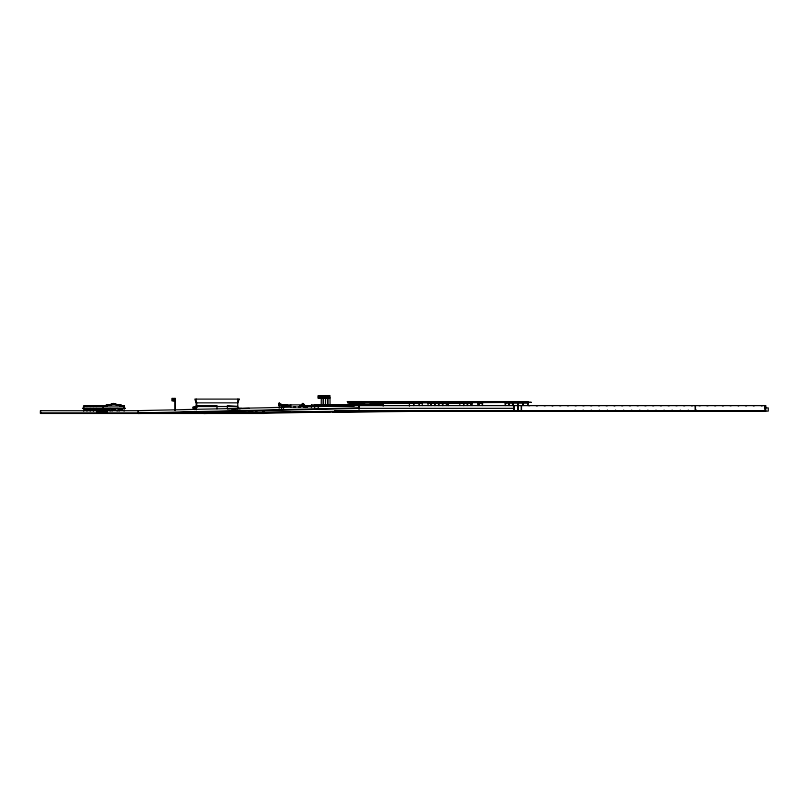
<?xml version="1.0" encoding="UTF-8"?>
<svg xmlns="http://www.w3.org/2000/svg" width="809" height="809" viewBox="0 0 809 809"><rect width="100%" height="100%" fill="white"/><g stroke="black" fill="none" stroke-linecap="round" stroke-linejoin="round"><path stroke-width="1.21" d="M98.9 411.316L98.486 411.599L99.386 411.548M99.537 410.76L96.847 410.972M194.575 409.516L194.575 407.21L194.575 409.485M99.305 411.468L97.798 411.589L99.467 410.972M99.841 412.337L96.847 412.135L99.841 411.983M97.95 410.78L98.385 410.709M99.113 412.337L98.92 411.801M96.868 412.277L98.809 412.327M99.305 410.83L99.932 410.972M98.071 412.003L98.647 412.256M97.555 412.196L97.576 412.014M97.98 412.216L98.749 412.115M536.913 405.734L537.581 405.734M552.416 405.734L553.083 405.734M614.395 405.643L615.062 405.734M691.877 405.643L692.544 405.734M722.872 405.734L723.539 405.734M738.374 405.643L739.032 405.643M746.12 405.734L746.778 405.643M753.877 405.643L754.534 405.643M761.623 405.643L762.402 405.734M528.611 405.643L529.834 405.643M675.828 405.643L677.052 405.734M737.808 405.643L738.475 405.734M761.057 405.643L761.623 405.734M110.014 404.662L113.543 403.499L117.254 404.662M113.735 403.499L110.216 404.662L106.343 404.662L106.343 405.825M110.085 405.127C120.207 401.739 108.507 406.361 106.768 405.127M175.159 400.708L171.862 400.758L171.862 398.443L175.159 398.402L175.229 410.547M321.244 398.089L317.957 398.129L317.957 395.823L321.244 395.773M323.307 395.773L323.307 405.4L323.398 395.773L320.03 395.823L320.03 398.129L323.317 398.089M325.471 398.089L322.184 398.129L322.184 395.823L325.471 395.773M327.696 395.561L326.876 395.793L326.876 398.099L324.409 397.917L324.409 395.601L329.991 395.591L330.062 405.339M326.876 398.099L327.696 397.866M326.705 395.641L326.705 397.947L329.991 397.907M436.304 410.598L430.337 411.134L440.126 410.547M231.677 409L249.263 408.363M233.943 408.97L241.395 408.363M471.566 410.578L464.144 410.669M458.46 410.537L455.973 411.134M482.973 410.537L480.465 411.134M366.244 410.547L363.737 411.134M359.034 408.363L138.228 413.439L359.034 411.134L359.034 405.592L138.228 410.669L138.228 413.439L147.066 412.994M227.825 408.929L239.181 408.363M457.53 410.567L446.275 410.669M412.327 411.134L425.16 410.557L425.16 411.134M453.667 410.557L441.138 410.669M192.906 412.671L180.296 412.984M196.557 412.984L179.81 412.984M203.817 412.984L215.164 413.005M195.373 412.206L180.286 412.55M138.228 413.439L159.353 412.994M249.233 412.994L203.817 413.439L235.207 412.984M264.098 412.57L290.471 412.185M331.912 411.589L346.98 411.366M203.817 413.439L249.212 412.994L249.101 412.054M329.91 412.185L264.341 412.843L439.742 410.669M332.428 412.165L411.872 411.366M414.39 411.346L435.829 410.669M368.459 404.894L369.015 404.894M350.105 401.668L361.653 401.588L361.653 403.276M370.431 410.669L371.179 410.669M347.223 401.588L527.974 401.588L527.974 405.511M472.183 403.195L428.052 403.276M477.725 403.195L482.528 403.195M505.251 403.195L527.974 403.195M422.278 403.276L370.32 403.276L370.32 401.588M302.283 404.207L303.284 404.207L303.284 404.824M279.186 404.439L287.498 404.894M324.551 404.692L326.876 404.692M327.453 404.692L328.343 404.692M328.909 404.631L329.799 404.631M330.396 404.631L331.275 404.631M120.622 404.894L117.133 404.894L113.634 403.742L110.145 404.894L106.657 404.894L106.768 406.28M279.186 404.894L303.779 404.824L304.285 406.098M311.536 404.793L311.425 407.564M314.62 404.894L382.95 404.894L314.62 404.904L314.62 407.787M303.436 405.056L303.486 405.946M117.002 405.127L120.511 405.127L120.511 406.28M311.435 405.147L315.611 405.208L311.435 405.37M281.765 405.471L281.815 408.242M285.84 405.471L286.032 405.976M287.448 405.471L287.357 406.047M196.203 405.592L216.994 405.592L216.994 408.828M285.567 405.592L285.567 406.32M286.821 406.098L287.064 405.592M300.382 405.592L300.473 406.169M303.486 405.572L303.264 406.098M310.899 405.592L310.878 406.169L299.977 406.169M313.063 405.592L315.176 406.098M106.96 405.825L83.418 406.28L106.96 406.28L106.96 405.127M120.197 405.825L124.414 405.825L120.197 406.28M281.775 405.815L288.409 405.815M281.38 405.936L288.409 406.047M299.977 405.936L310.878 405.936M312.972 405.936L315.176 406.007M281.38 406.169L289.774 406.158M283.11 406.391L289.774 406.391M314.57 406.33L354.099 406.28M307.268 406.634L305.772 406.634L303.284 403.509L302.283 403.509L302.283 404.439L305.195 407.554M293.91 407.058L295.497 407.058M298.673 407.058L300.26 407.058M197.345 407.2L192.734 407.2L192.734 408.13L195.04 408.13M294.001 407.149L295.406 407.149M298.723 407.109L300.22 407.109M303.486 407.149L303.436 404.894M307.268 407.321L305.276 407.321L304.781 406.078M196.203 407.433L194.817 407.433L196.203 406.512L237.775 406.512L227.38 405.592L227.38 408.828M359.034 407.898L138.228 412.984L105.19 412.984M764.505 407.898L768.287 407.898L768.287 411.124L334.724 411.134M82.457 408.383L125.365 408.343L82.528 408.343M513.907 408.363L358.872 408.363L358.872 405.592L765.708 405.592L765.708 411.134M84.49 409.283L86.148 409.283M87.726 409.283L89.395 409.283L87.766 409.748M92.63 409.283L91.013 409.748L92.59 409.283M94.208 409.748L95.877 409.283L94.249 409.748M102.349 409.283L100.731 409.748L102.308 409.283M104.907 409.283L108.416 409.283L104.948 409.698M115.404 409.283L111.895 409.283L115.384 409.748M118.872 409.283L122.361 409.748L118.893 409.283M84.51 409.566L86.128 409.566M87.746 409.566L89.374 409.566M90.992 409.465L92.61 409.566M94.228 409.566L95.856 409.465M97.474 409.465L99.092 409.566M100.71 409.465L102.338 409.465M104.948 409.566L108.376 409.566M111.935 409.465L115.363 409.465M118.913 409.465L122.341 409.465M84.49 410.214L86.148 410.214M87.726 410.214L89.395 410.214M90.972 410.214L92.63 410.214M94.208 410.214L95.877 410.214M96.736 410.214L100.296 410.214M100.69 410.214L102.349 410.214L102.308 413.439M111.895 410.214L115.404 410.214M118.872 410.214L122.381 410.214M105.797 410.436L105.19 410.436L105.19 413.439M335.189 410.578L340.609 410.669M99.932 410.729L40.45 410.669L40.45 413.439L264.361 413.439L264.361 411.134M107.162 410.669L138.349 410.669L138.349 413.439M334.724 410.669L765.102 410.669L765.102 405.592M105.787 411.073L106.717 411.073L106.677 412.347L105.787 412.347L105.787 411.073L105.827 412.347L106.697 412.297M99.072 411.265L97.667 411.599M98.061 411.316L98.678 411.366M264.361 411.599L263.441 412.054M264.361 412.054L262.521 412.054L262.521 412.984M241.395 412.287L192.906 412.287L192.906 413.439M262.521 412.519L261.59 412.984M40.45 412.984L100.296 412.984M240.394 412.984L264.361 412.984M329.121 404.894L330.568 404.904M342.156 404.894L344.907 404.904M345.939 404.894L351.015 404.904M362.361 404.894L360.389 404.894M495.624 410.578L498.101 411.134M488.858 410.669L486.411 410.567L488.858 411.134M346.687 411.134L342.48 411.134M342.885 411.134L339.173 411.134M338.991 411.134L335.796 411.134M113.543 403.499L117.062 404.662L120.925 404.662L120.925 405.825M113.543 403.984L117.194 405.127M282.311 404.894L279.196 403.165M237.775 407.898L240.081 408.828M731.285 405.643L730.062 405.734M279.317 403.428L279.479 405.683L279.186 405.157M746.222 405.643L745.443 405.734M722.973 405.643L722.316 405.734M691.978 405.643L691.321 405.734M614.496 405.643L613.839 405.734M552.517 405.643L551.859 405.734M537.014 405.643L536.236 405.734M110.145 411.134L110.145 408.363M765.536 405.592L765.536 407.898M765.274 405.592L765.274 411.134M764.93 405.956L764.93 406.978M754.564 410.669L751.055 410.669M753.877 405.734L753.189 405.734M715.793 405.734L714.569 405.734M708.037 405.734L706.823 405.734M700.291 405.734L699.067 405.734M696.418 410.021L696.387 411.134M695.447 405.592L695.447 411.134M695.285 405.592L695.285 410.669M688.297 410.021L688.328 411.134M684.798 405.734L683.575 405.734M680.308 410.021L680.207 411.134M672.127 410.021L672.218 411.134M669.296 405.734L668.082 405.734M664.098 410.021L664.068 411.134M661.55 405.734L660.326 405.734M656.008 410.021L655.978 411.134M653.803 405.734L652.58 405.734M647.888 410.021L647.857 411.134M646.057 405.734L644.834 405.734M639.767 410.021L639.838 411.134M638.311 405.734L637.087 405.734M631.687 410.021L631.778 411.134M630.555 405.734L629.341 405.734M623.688 410.021L623.658 411.134M622.809 405.734L621.595 405.734M615.568 410.021L615.609 411.134M607.448 410.021L607.519 411.134M607.316 405.734L606.093 405.734M599.57 405.734L598.347 405.734M599.368 410.021L599.327 411.134M591.824 405.734L590.6 405.734M591.308 410.021L591.248 411.134M584.068 405.734L582.854 405.734M583.188 410.021L583.259 411.134M576.321 405.734L575.098 405.734M575.138 410.021L575.169 411.134M568.575 405.734L567.352 405.734M560.829 405.734L559.606 405.734M545.327 405.734L544.113 405.734M527.711 403.195L527.711 405.511M523.19 403.195L523.19 405.511M522.654 403.195L522.654 405.511M521.492 405.592L521.492 411.134M521.33 405.592L521.33 411.134M518.134 403.195L518.134 405.511M518.023 405.592L518.023 411.134M517.861 405.592L517.861 411.134M517.608 403.195L517.608 405.511M514.079 405.592L514.079 411.134M513.907 405.592L513.907 411.134M513.088 403.195L513.088 405.511M512.825 401.588L512.825 405.511M512.562 403.195L512.562 405.511M509.306 403.195L509.306 405.511M508.77 403.195L508.77 405.511M505.514 403.195L505.514 405.511M505.251 401.588L505.251 405.511M482.528 401.588L482.528 405.511M482.265 403.195L482.265 405.511M479.009 403.195L479.009 405.511M478.746 401.588L478.746 405.511M477.725 401.588L477.725 405.552M472.183 401.588L472.183 405.552M471.172 401.588L471.172 405.511M470.899 403.195L470.899 405.511M467.642 403.195L467.642 405.511M467.117 403.195L467.117 405.511M463.86 403.195L463.86 405.552M463.597 402.356L463.597 405.552M459.805 402.821L459.805 405.41M448.257 401.588L448.257 405.552M447.994 403.276L447.994 405.552M446.356 403.276L446.356 405.552M444.101 410.436L444.101 411.134M442.968 403.276L442.968 405.552M442.442 403.276L442.442 405.552M439.044 403.276L439.044 405.552M438.518 403.276L438.518 405.552M435.121 403.276L435.121 405.552M434.595 403.276L434.595 405.552M431.197 403.276L431.197 405.552M430.934 401.588L430.934 405.552M428.052 401.588L428.052 405.552M422.278 401.588L422.278 405.552M419.386 401.588L419.386 405.552M419.123 403.276L419.123 405.552M413.884 403.276L413.884 405.552M413.621 401.588L413.621 405.552M409.415 402.356L409.415 406.098M383.183 402.356L383.183 406.098M378.976 401.588L378.976 403.276M373.202 401.588L373.202 403.276M364.546 401.588L364.546 403.276L350.105 403.276L350.105 401.588M351.895 404.904L351.895 406.28M349.336 410.669L344.877 411.134M348.851 404.904L348.851 406.28M345.706 404.904L345.706 406.28M342.48 404.904L342.48 406.28M339.173 404.904L339.173 406.28M335.796 404.904L335.796 406.28M332.357 404.904L332.357 406.28M329.172 395.823L329.172 398.139M328.869 404.904L328.869 406.28M328.343 395.823L328.343 398.139M327.776 397.998L327.776 405.329M327.685 397.998L327.685 405.329M327.524 395.641L327.524 397.947M326.047 395.793L326.047 398.099M325.552 398.2L325.461 405.461M325.228 395.601L325.228 397.917M325.339 404.904L325.339 406.28M324.642 396.006L324.642 398.311M323.822 396.006L323.822 398.311M323.003 395.823L323.003 398.129M321.78 404.904L321.78 406.28M321.679 396.006L321.679 398.311M321.325 398.18L321.234 405.4M320.849 395.823L320.849 398.129M320.415 396.006L320.415 398.311M319.595 396.006L319.595 398.311M318.776 395.823L318.776 398.129M318.21 404.904L318.21 407.665M306.237 406.169L306.024 405.592L306.156 406.169M306.277 406.634L306.277 407.321M305.671 406.047L305.569 406.098M300.422 405.592L300.382 406.169M290.734 404.894L290.734 407.21M286.973 405.592L286.973 406.169M285.901 405.471L285.82 406.098M283.605 405.815L283.605 406.391M283.554 405.815L283.514 408.585M281.461 408.363L281.37 405.592L281.401 408.363M279.226 403.256L279.317 405.501M279.186 402.993L279.186 408.363M256.949 412.054L256.949 412.984M256.493 412.054L256.493 412.984M256.028 412.054L256.028 412.984M255.563 412.054L255.563 412.984M252.792 412.054L252.792 412.984M252.337 412.054L252.337 412.984M251.407 412.054L251.407 412.984M250.952 412.054L250.952 412.984M250.487 412.054L250.487 412.984M250.021 412.054L250.021 413.439M248.636 412.054L248.636 412.984M241.395 412.054L241.395 413.439M237.775 399.12L237.775 408.828M196.668 402.821L196.668 406.563M196.203 399.12L196.203 409.981M194.807 408.13L194.807 409.485L193.887 409.485L193.887 407.2M193.654 407.2L193.654 408.13M175.159 398.402L175.128 410.547M174.329 398.625L174.329 400.94M173.51 398.625L173.51 400.94M172.691 398.443L172.691 400.758M124.111 411.134L124.111 406.047L83.721 406.047L83.721 411.134M120.733 404.662L120.622 406.047M120.319 405.127L120.319 406.28M119.075 408.828L119.075 411.134M117.133 408.363L117.133 411.134M112.087 408.828L112.087 411.134M107.162 410.214L107.162 413.439M106.545 404.662L106.545 405.825M106.292 411.124L106.292 412.297L106.212 411.124M105.19 410.214L109.862 409.981L104.907 410.214L104.927 412.519L104.948 410.254M104.664 408.778L104.604 413.439M104.432 408.778L104.412 413.439M104.159 408.778L104.189 413.439M103.987 408.828L103.987 413.439M103.168 406.047L103.168 413.439M101.519 410.254L101.519 413.399M101.165 408.778L101.105 413.439M100.66 408.778L100.72 413.439M100.235 408.778L100.296 413.439M100.053 410.274L100.053 412.914M99.922 408.828L100.043 412.984M96.989 410.214L96.989 413.439M96.686 408.363L96.736 412.984M93.44 408.363L93.44 411.134M90.204 408.363L90.204 411.134M86.957 408.363L86.957 411.134M86.108 409.283L84.551 409.698M40.571 410.669L40.571 413.439M239.161 399.12L237.775 402.821L196.203 402.821L194.817 399.12L239.161 399.12M173.197 399.656L174.026 400.152L173.51 399.059L173.197 399.656M323.509 397.037L324.338 397.532L323.822 396.44L323.509 397.037M531.24 402.356L347.799 402.821L531.24 402.356M289.379 405.815L289.288 406.391L289.379 405.815M99.113 409.283L97.495 409.748L99.113 409.283M286.487 406.32L286.487 405.815L286.396 406.32"/></g></svg>
